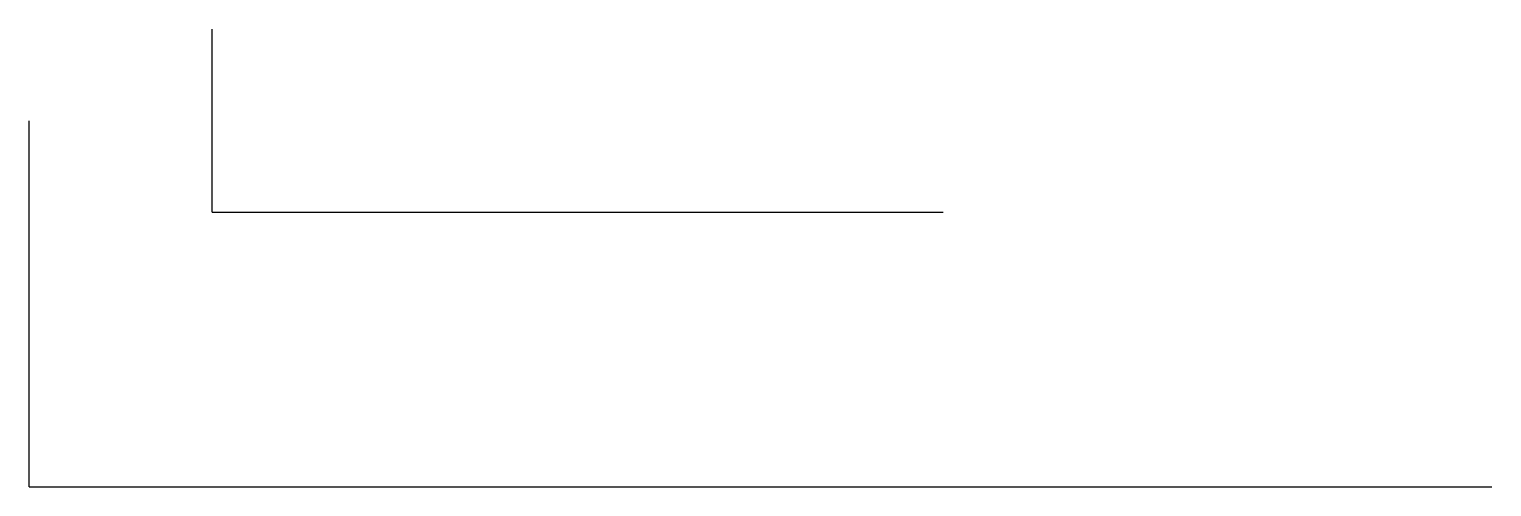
# Model space of a CAD drawing. Units: millimetres at full size, sheet at 1:100. Extents: x -21674 to 27306, y -12674 to 2633.
import ezdxf

# ---------------------------------------------------------------- set-up
doc = ezdxf.new("R2010")
doc.units = ezdxf.units.MM
doc.header["$LTSCALE"] = 100
doc.layers.add('0-0', color=7, linetype='Continuous')

msp = doc.modelspace()

# ---------------------------------------------------------------- linework, layer by layer
at = {"layer": '0-0'}
for p, q in [((-15551, -3489.8), (-15551, 2632.7)), ((-21673.5, -12673.5), (-21673.5, -428.6)), ((-15551, -3489.8), (8938.8, -3489.8)), ((-21673.5, -12673.5), (27306.1, -12673.5))]:
    msp.add_line(p, q, dxfattribs=at)

doc.saveas('drawing.dxf')
